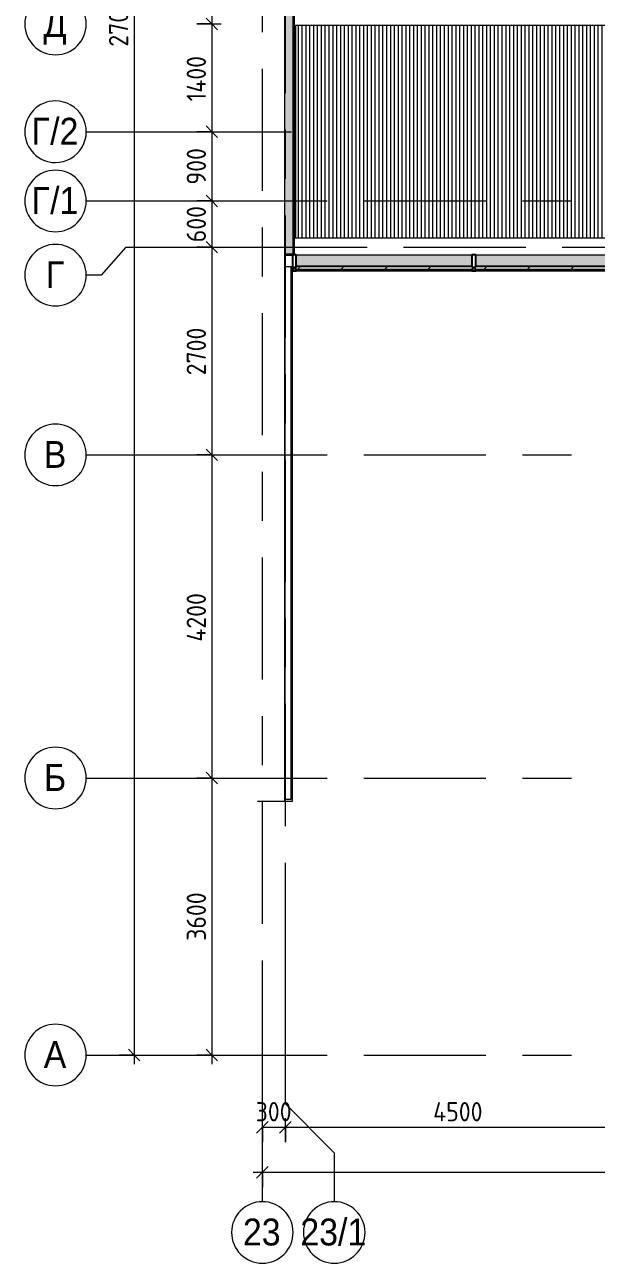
# Model space of a CAD drawing. Header units: millimetres. Extents: x 81469 to 281789, y -8553 to 29000.
# Drawn here: x 81469 to 88903, y -2706 to 13390 of the extents above; entities that cross this region are included whole.
import ezdxf

# ---------------------------------------------------------------- set-up
doc = ezdxf.new("R2010")
doc.units = ezdxf.units.MM
doc.linetypes.add('Осевая', pattern=[3175, 635, -476.25, 1587.5, -476.25])
for name, color, linetype, lineweight in [('A-ANNO-DIMS', 7, 'Continuous', 9), ('A-ANNO-DIMS-100', 7, 'Continuous', 9), ('A-CLNG', 7, 'Continuous', 9), ('A-CLNG-PATT', 7, 'Continuous', 9), ('A-DETL-GENF', 7, 'Continuous', 9), ('A-GLAZ-CURT', 7, 'Continuous', 9), ('A-GLAZ-CURT-1', 7, 'Continuous', 25), ('A-GLAZ-CWMG', 7, 'Continuous', 9), ('A-GLAZ-CWMG-1', 7, 'Continuous', 25), ('A-WALL', 7, 'Continuous', 9), ('I-WALL', 7, 'Continuous', 9), ('Оси', 7, 'Continuous', 9), ('Оси-1', 7, 'Continuous', 20), ('Оси-2', 7, 'Осевая', 9)]:
    doc.layers.add(name, color=color, linetype=linetype, lineweight=lineweight)
for name, color, linetype, lineweight, true_color in [('A-WALL-1', 7, 'Continuous', 13, 0x3c3c3c), ('A-WALL-3', 7, 'Continuous', 35, 0x3c3c3c), ('A-WALL-FNSH-1', 7, 'Continuous', 9, 0x3c3c3c)]:
    doc.layers.add(name, color=color, linetype=linetype, lineweight=lineweight, true_color=true_color)
doc.styles.add('Arial', font='arial.ttf', dxfattribs={"width": 0.9, "height": 350})
doc.styles.add('ISOCPEUR', font='isocpeur.ttf', dxfattribs={"width": 0.9, "height": 250})
doc.dimstyles.new('ISO-2_5_0_9К_БОЛЬШОЙ', dxfattribs={"dimscale": 304.8, "dimtxt": 248.995294, "dimasz": 0.492126, "dimexe": 0.393701, "dimexo": 0.984252, "dimgap": 0, "dimtad": 1, "dimdec": 0, "dimrnd": 10, "dimzin": 0, "dimdsep": 46, "dimtxsty": 'ISOCPEUR', "dimblk1": 'OBLIQUE', "dimblk2": 'OBLIQUE', "dimsah": 1, "dimcen": 0.09, "dimdle": 0.393701, "dimazin": 0, "dimtfac": 1, "dimtdec": 4, "dimtix": 1, "dimtmove": 0, "dimatfit": 3, "dimfxl": 1, "dimtvp": 1, "dimtolj": 1, "dimtzin": 0, "dimarcsym": 2})

# ---------------------------------------------------------------- blocks, each defined once
blk = doc.blocks.new('Прямоугольный импост - Импост структурный с накладкой - 190мм-33184351-План потолков с обозначением видов отделки и геометрии 3 этажа в осях 23-33')
at = {"layer": 'A-GLAZ-CWMG-1'}
for p, q in [((0, 17), (-50, 17)), ((-50, 17), (-50, 0)), ((-50, 0), (-40, 0)), ((-40, 0), (-40, -40)), ((-10, -40), (-10, 0)), ((-10, 0), (0, 0)), ((0, 0), (0, 17)), ((-40, -40), (-50, -40)), ((-50, -40), (-50, -190)), ((0, -40), (-10, -40)), ((0, -190), (0, -40)), ((-50, -190), (0, -190))]:
    blk.add_line(p, q, dxfattribs=at)
blk = doc.blocks.new('Системная панель - Стекло - 40мм-33184354-План потолков с обозначением видов отделки и геометрии 3 этажа в осях 23-33')
at = {"layer": 'A-GLAZ-CURT'}
h = blk.add_hatch(dxfattribs=at)
h.set_pattern_fill('FP_14', color=256, style=0, pattern_type=2)
h.set_pattern_definition([(45, (-86242.5, -10110), (-282.8427, 282.8427), [200, -600]), (45, (-86442.5, -10210), (-282.8427, 282.8427), [600, -200]), (45, (-86042.5, -10310), (-282.8427, 282.8427), [200, -600])])
h.paths.add_polyline_path([(1153, 0), (1153, 40), (-1153, 40), (-1153, 0), (-209, 0)])
at = {"layer": 'A-GLAZ-CURT-1'}
for p, q in [((1153, 40), (-1153, 40)), ((-1153, 40), (-1153, 0)), ((-1153, 0), (1153, 0)), ((1153, 0), (1153, 40))]:
    blk.add_line(p, q, dxfattribs=at)
blk = doc.blocks.new('Системная панель - Стекло - 40мм-33184355-План потолков с обозначением видов отделки и геометрии 3 этажа в осях 23-33')
at = {"layer": 'A-GLAZ-CURT'}
h = blk.add_hatch(dxfattribs=at)
h.set_pattern_fill('FP_15', color=256, style=0, pattern_type=2)
h.set_pattern_definition([(45, (-88344.25, -10110), (-282.8427, 282.8427), [200, -600]), (45, (-88544.25, -10210), (-282.8427, 282.8427), [600, -200]), (45, (-88144.25, -10310), (-282.8427, 282.8427), [200, -600])])
h.paths.add_polyline_path([(919, 0), (919, 40), (-919, 40), (-919, 0), (559, 0)])
at = {"layer": 'A-GLAZ-CURT-1'}
for p, q in [((919, 40), (-919, 40)), ((-919, 40), (-919, 0)), ((-919, 0), (919, 0)), ((919, 0), (919, 40))]:
    blk.add_line(p, q, dxfattribs=at)
blk = doc.blocks.new('Прямоугольный импост - Импост структурный с накладкой - 190мм-33184350-План потолков с обозначением видов отделки и геометрии 3 этажа в осях 23-33')
at = {"layer": 'A-GLAZ-CWMG-1'}
for p, q in [((-25, 0), (-25, 17)), ((-25, 17), (25, 17)), ((-15, 0), (-25, 0)), ((-15, -40), (-15, 0)), ((25, 0), (15, 0)), ((15, 0), (15, -40)), ((25, 17), (25, 0)), ((-25, -190), (-25, -40)), ((-25, -40), (-15, -40)), ((15, -40), (25, -40)), ((25, -40), (25, -190)), ((25, -190), (-25, -190))]:
    blk.add_line(p, q, dxfattribs=at)
blk = doc.blocks.new('Прямоугольный импост - Импост структурный с накладкой - 190мм-23186050-План потолков с обозначением видов отделки и геометрии 3 этажа в осях 23-33')
at = {"layer": 'A-GLAZ-CWMG'}
for points in [[(87285, 10250), (87285, 10400), (85000, 10400), (85000, 10250), (85934, 10250)], [(87285, 10193), (87285, 10210), (85000, 10210), (85000, 10193), (85934, 10193)]]:
    blk.add_hatch(color=256, dxfattribs=at).paths.add_polyline_path(points)
for p, q in [((85000, 10400), (87285, 10400)), ((85000, 10193), (87285, 10193))]:
    blk.add_line(p, q, dxfattribs=at)
blk = doc.blocks.new('Прямоугольный импост - Импост структурный с накладкой - 190мм-23186051-План потолков с обозначением видов отделки и геометрии 3 этажа в осях 23-33')
at = {"layer": 'A-GLAZ-CWMG'}
for points in [[(88000, 10250), (88000, 10400), (87335, 10400), (87335, 10250), (87369, 10250)], [(88000, 10193), (88000, 10210), (87335, 10210), (87335, 10193), (87369, 10193)]]:
    blk.add_hatch(color=256, dxfattribs=at).paths.add_polyline_path(points)
for p, q in [((87335, 10400), (88000, 10400)), ((87335, 10193), (88000, 10193))]:
    blk.add_line(p, q, dxfattribs=at)
blk = doc.blocks.new('Прямоугольный импост - Импост структурный с накладкой - 190мм-23186052-План потолков с обозначением видов отделки и геометрии 3 этажа в осях 23-33')
at = {"layer": 'A-GLAZ-CWMG'}
for points in [[(88804, 10250), (89154, 10250), (89154, 10400), (88000, 10400), (88000, 10250)], [(88804, 10193), (89154, 10193), (89154, 10210), (88000, 10210), (88000, 10193)]]:
    blk.add_hatch(color=256, dxfattribs=at).paths.add_polyline_path(points)
for p, q in [((88000, 10400), (89154, 10400)), ((88000, 10193), (89154, 10193))]:
    blk.add_line(p, q, dxfattribs=at)
blk = doc.blocks.new('DET_L_Линия разрыва - М100-30654842-План потолков с обозначением видов отделки и геометрии 3 этажа в осях 23-33')
at = {"layer": 'A-DETL-GENF'}
blk.add_line((24080, 0), (12340, 0), dxfattribs=at)
blk = doc.blocks.new('Ось сетки - D8-29747960-План потолков с обозначением видов отделки и геометрии 3 этажа в осях 23-33')
at = {"layer": 'Оси-1'}
for start, end in [(360, 180), (180, 360)]:
    blk.add_arc((0, 0), 4, start, end, dxfattribs=at)
blk = doc.blocks.new('DIMBLOCK6-План потолков с обозначением видов отделки и геометрии 3 этажа в осях 23-33')
at = {"layer": 'A-ANNO-DIMS-100'}
for p, q in [((83709, 15000), (84023, 15000)), ((83903, 15000), (83709, 15000)), ((83903, 15000), (83903, 13400)), ((83709, 13400), (84023, 13400)), ((83903, 13400), (83709, 13400))]:
    blk.add_line(p, q, dxfattribs=at)
at = {"layer": 'A-ANNO-DIMS-100', "lineweight": 20}
for p, q in [((83903, 15000), (83828, 15075)), ((83903, 15000), (83978, 14925)), ((83903, 13400), (83828, 13475)), ((83903, 13400), (83978, 13325))]:
    blk.add_line(p, q, dxfattribs=at)
at = {"layer": 'A-ANNO-DIMS-100', "color": 0, "insert": (83576, 13906), "char_height": 250, "width": 706.76, "attachment_point": 1, "rotation": 90, "line_spacing_factor": 1.149209, "style": 'ISOCPEUR'}
blk.add_mtext('1600', dxfattribs=at)
blk = doc.blocks.new('_Oblique')
at = {"color": 0, "linetype": 'ByBlock', "lineweight": -2}
blk.add_line((-0.5, -0.5), (0.5, 0.5), dxfattribs=at)
blk = doc.blocks.new('DIMBLOCK7-План потолков с обозначением видов отделки и геометрии 3 этажа в осях 23-33')
at = {"layer": 'A-ANNO-DIMS-100'}
for p, q in [((83709, 13400), (84023, 13400)), ((83903, 13400), (83709, 13400)), ((83903, 13400), (83903, 12000)), ((83709, 12000), (84023, 12000)), ((83903, 12000), (83709, 12000))]:
    blk.add_line(p, q, dxfattribs=at)
at = {"layer": 'A-ANNO-DIMS-100', "lineweight": 20}
for p, q in [((83903, 13400), (83828, 13475)), ((83903, 13400), (83978, 13325)), ((83903, 12000), (83828, 12075)), ((83903, 12000), (83978, 11925))]:
    blk.add_line(p, q, dxfattribs=at)
at = {"layer": 'A-ANNO-DIMS-100', "color": 0, "insert": (83576, 12394), "char_height": 250, "width": 735.49, "attachment_point": 1, "rotation": 90, "line_spacing_factor": 1.149209, "style": 'ISOCPEUR'}
blk.add_mtext('1400', dxfattribs=at)
blk = doc.blocks.new('DIMBLOCK8-План потолков с обозначением видов отделки и геометрии 3 этажа в осях 23-33')
at = {"layer": 'A-ANNO-DIMS-100', "lineweight": 20}
for p, q in [((83903, 12000), (83828, 12075)), ((83903, 12000), (83978, 11925)), ((83903, 11100), (83828, 11175)), ((83903, 11100), (83978, 11025))]:
    blk.add_line(p, q, dxfattribs=at)
at = {"layer": 'A-ANNO-DIMS-100'}
for p, q in [((83709, 12000), (84023, 12000)), ((83903, 12000), (83709, 12000)), ((83903, 12000), (83903, 11100)), ((83709, 11100), (84023, 11100)), ((83903, 11100), (83709, 11100))]:
    blk.add_line(p, q, dxfattribs=at)
at = {"layer": 'A-ANNO-DIMS-100', "color": 0, "insert": (83576, 11313), "char_height": 250, "width": 568.86, "attachment_point": 1, "rotation": 90, "line_spacing_factor": 1.149209, "style": 'ISOCPEUR'}
blk.add_mtext('900', dxfattribs=at)
blk = doc.blocks.new('DIMBLOCK9-План потолков с обозначением видов отделки и геометрии 3 этажа в осях 23-33')
at = {"layer": 'A-ANNO-DIMS-100', "lineweight": 20}
for p, q in [((83903, 11100), (83828, 11175)), ((83903, 11100), (83978, 11025)), ((83903, 10500), (83828, 10575)), ((83903, 10500), (83978, 10425))]:
    blk.add_line(p, q, dxfattribs=at)
at = {"layer": 'A-ANNO-DIMS-100'}
for p, q in [((83709, 11100), (84023, 11100)), ((83903, 11100), (83709, 11100)), ((83903, 11100), (83903, 10500)), ((83709, 10500), (84023, 10500)), ((83903, 10500), (83709, 10500))]:
    blk.add_line(p, q, dxfattribs=at)
at = {"layer": 'A-ANNO-DIMS-100', "color": 0, "insert": (83576, 10563), "char_height": 250, "width": 568.86, "attachment_point": 1, "rotation": 90, "line_spacing_factor": 1.149209, "style": 'ISOCPEUR'}
blk.add_mtext('600', dxfattribs=at)
blk = doc.blocks.new('DIMBLOCK10-План потолков с обозначением видов отделки и геометрии 3 этажа в осях 23-33')
at = {"layer": 'A-ANNO-DIMS-100'}
for p, q in [((83709, 10500), (84023, 10500)), ((83903, 10500), (83709, 10500)), ((83903, 10500), (83903, 7800)), ((83709, 7800), (84023, 7800)), ((83903, 7800), (83709, 7800))]:
    blk.add_line(p, q, dxfattribs=at)
at = {"layer": 'A-ANNO-DIMS-100', "lineweight": 20}
for p, q in [((83903, 10500), (83828, 10575)), ((83903, 10500), (83978, 10425)), ((83903, 7800), (83828, 7875)), ((83903, 7800), (83978, 7725))]:
    blk.add_line(p, q, dxfattribs=at)
at = {"layer": 'A-ANNO-DIMS-100', "color": 0, "insert": (83576, 8834), "char_height": 250, "width": 758.48, "attachment_point": 1, "rotation": 90, "line_spacing_factor": 1.149209, "style": 'ISOCPEUR'}
blk.add_mtext('2700', dxfattribs=at)
blk = doc.blocks.new('DIMBLOCK11-План потолков с обозначением видов отделки и геометрии 3 этажа в осях 23-33')
at = {"layer": 'A-ANNO-DIMS-100'}
for p, q in [((83709, 7800), (84023, 7800)), ((83903, 7800), (83709, 7800)), ((83903, 7800), (83903, 3600)), ((83709, 3600), (84023, 3600)), ((83903, 3600), (83709, 3600))]:
    blk.add_line(p, q, dxfattribs=at)
at = {"layer": 'A-ANNO-DIMS-100', "lineweight": 20}
for p, q in [((83903, 7800), (83828, 7875)), ((83903, 7800), (83978, 7725)), ((83903, 3600), (83828, 3675)), ((83903, 3600), (83978, 3525))]:
    blk.add_line(p, q, dxfattribs=at)
at = {"layer": 'A-ANNO-DIMS-100', "color": 0, "insert": (83576, 5372), "char_height": 250, "width": 787.21, "attachment_point": 1, "rotation": 90, "line_spacing_factor": 1.149209, "style": 'ISOCPEUR'}
blk.add_mtext('4200', dxfattribs=at)
blk = doc.blocks.new('DIMBLOCK12-План потолков с обозначением видов отделки и геометрии 3 этажа в осях 23-33')
at = {"layer": 'A-ANNO-DIMS-100'}
for p, q in [((83709, 3600), (84023, 3600)), ((83903, 3600), (83709, 3600)), ((83903, 3600), (83903, -120)), ((83709, 0), (84023, 0)), ((83903, 0), (83709, 0))]:
    blk.add_line(p, q, dxfattribs=at)
at = {"layer": 'A-ANNO-DIMS-100', "lineweight": 20}
for p, q in [((83903, 3600), (83828, 3675)), ((83903, 3600), (83978, 3525)), ((83903, 0), (83828, 75)), ((83903, 0), (83978, -75))]:
    blk.add_line(p, q, dxfattribs=at)
at = {"layer": 'A-ANNO-DIMS-100', "color": 0, "insert": (83576, 1484), "char_height": 250, "width": 758.48, "attachment_point": 1, "rotation": 90, "line_spacing_factor": 1.149209, "style": 'ISOCPEUR'}
blk.add_mtext('3600', dxfattribs=at)
blk = doc.blocks.new('DIMBLOCK13-План потолков с обозначением видов отделки и геометрии 3 этажа в осях 23-33')
at = {"layer": 'A-ANNO-DIMS-100', "lineweight": 20}
for p, q in [((82892, 27000), (82817, 27075)), ((82892, 27000), (82967, 26925)), ((82892, 0), (82817, 75)), ((82892, 0), (82967, -75))]:
    blk.add_line(p, q, dxfattribs=at)
at = {"layer": 'A-ANNO-DIMS-100'}
for p, q in [((82892, 27120), (82892, -120)), ((82698, 27000), (83012, 27000)), ((82892, 27000), (82698, 27000)), ((82698, 0), (83012, 0)), ((82892, 0), (82698, 0))]:
    blk.add_line(p, q, dxfattribs=at)
at = {"layer": 'A-ANNO-DIMS-100', "color": 0, "insert": (82565, 13105), "char_height": 250, "width": 948.1, "attachment_point": 1, "rotation": 90, "line_spacing_factor": 1.149209, "style": 'ISOCPEUR'}
blk.add_mtext('27000', dxfattribs=at)
blk = doc.blocks.new('DIMBLOCK14-План потолков с обозначением видов отделки и геометрии 3 этажа в осях 23-33')
at = {"layer": 'A-ANNO-DIMS-100', "lineweight": 20}
for p, q in [((84560, -939), (84485, -1014)), ((84560, -939), (84635, -864)), ((84860, -939), (84785, -1014)), ((84860, -939), (84935, -864))]:
    blk.add_line(p, q, dxfattribs=at)
at = {"layer": 'A-ANNO-DIMS-100'}
for p, q in [((84560, -1133), (84560, -819)), ((84560, -939), (84860, -939)), ((84560, -939), (84560, -1133)), ((84860, -1133), (84860, -819)), ((84860, -939), (84860, -1133))]:
    blk.add_line(p, q, dxfattribs=at)
at = {"layer": 'A-ANNO-DIMS-100', "color": 0, "insert": (84473, -612), "char_height": 250, "width": 568.86, "attachment_point": 1, "line_spacing_factor": 1.149209, "style": 'ISOCPEUR'}
blk.add_mtext('300', dxfattribs=at)
blk = doc.blocks.new('DIMBLOCK15-План потолков с обозначением видов отделки и геометрии 3 этажа в осях 23-33')
at = {"layer": 'A-ANNO-DIMS-100', "lineweight": 20}
for p, q in [((84860, -939), (84785, -1014)), ((84860, -939), (84935, -864)), ((89360, -939), (89285, -1014)), ((89360, -939), (89435, -864))]:
    blk.add_line(p, q, dxfattribs=at)
at = {"layer": 'A-ANNO-DIMS-100'}
for p, q in [((84860, -1133), (84860, -819)), ((84860, -939), (89360, -939)), ((84860, -939), (84860, -1133)), ((89360, -1133), (89360, -819)), ((89360, -939), (89360, -1133))]:
    blk.add_line(p, q, dxfattribs=at)
at = {"layer": 'A-ANNO-DIMS-100', "color": 0, "insert": (86782, -612), "char_height": 250, "width": 787.21, "attachment_point": 1, "line_spacing_factor": 1.149209, "style": 'ISOCPEUR'}
blk.add_mtext('4500', dxfattribs=at)
blk = doc.blocks.new('DIMBLOCK26-План потолков с обозначением видов отделки и геометрии 3 этажа в осях 23-33')
at = {"layer": 'A-ANNO-DIMS-100'}
for p, q in [((84560, -1718), (84560, -1404)), ((125010, -1718), (125010, -1404)), ((84440, -1524), (125130, -1524)), ((84560, -1524), (84560, -1718)), ((125010, -1524), (125010, -1718))]:
    blk.add_line(p, q, dxfattribs=at)
at = {"layer": 'A-ANNO-DIMS-100', "lineweight": 20}
for p, q in [((84560, -1524), (84485, -1599)), ((84560, -1524), (84635, -1449)), ((125010, -1524), (124935, -1599)), ((125010, -1524), (125085, -1449))]:
    blk.add_line(p, q, dxfattribs=at)
at = {"layer": 'A-ANNO-DIMS-100', "color": 0, "insert": (104366, -1197), "char_height": 250, "width": 1005.56, "attachment_point": 1, "line_spacing_factor": 1.149209, "style": 'ISOCPEUR'}
blk.add_mtext('40450', dxfattribs=at)

msp = doc.modelspace()

# ---------------------------------------------------------------- hatches: boundary and pattern name
at = {"layer": 'A-CLNG-PATT'}
h = msp.add_hatch(dxfattribs=at)
h.set_pattern_fill('FP_28', color=256, style=0, pattern_type=2)
h.set_pattern_definition([(270, (97278.964, 18939.26), (50, 3e-15), [])])
h.paths.add_polyline_path([(97398, 10621), (97398, 11341), (98085.3, 11341), (98212.2, 11375.1), (98212.3, 11341), (98479, 11341), (98479, 11603.8), (98440.6, 11603.7), (98476.8, 11739), (98479, 11730.7), (98479, 13379), (84991, 13379), (84991, 10621), (95978.5, 10621)])
at = {"layer": 'I-WALL'}
h = msp.add_hatch(dxfattribs=at)
h.set_pattern_fill('FP_1', color=256, style=0, pattern_type=2)
h.set_pattern_definition([(45, (0, 0), (-57.02463, 57.02463), []), (45, (57.025, 0), (-57.02463, 57.02463), [100.806, -20.161, 3.353, -16.808])])
h.paths.add_polyline_path([(84970, 10400), (84970, 15400.6), (84750, 15290.6), (84750, 15091.2), (84850.7, 15040.9), (84850.7, 10400)])
h.paths.add_polyline_path([(84970, 15581.2), (84970, 17270), (84860, 17270), (84860, 19100), (84850.7, 19100), (84850.7, 15640.9), (84909.7, 15611.4)])

# ---------------------------------------------------------------- linework, layer by layer
at = {"layer": 'A-CLNG'}
for p, q in [((98479, 13379), (84991, 13379)), ((84991, 13379), (84991, 10621)), ((84991, 10621), (97398, 10621))]:
    msp.add_line(p, q, dxfattribs=at)
at = {"layer": 'A-WALL'}
msp.add_line((84851.6, 10242), (84851.6, 3400), dxfattribs=at)
at = {"layer": 'A-WALL-1'}
for p, q in [((84931.6, 10242), (84851.6, 10242)), ((84931.6, 10242), (84931.6, 3320)), ((84931.6, 3320), (84851.6, 3320))]:
    msp.add_line(p, q, dxfattribs=at)
at = {"layer": 'A-WALL-3'}
for q in [(84970, 15400.6), (84850.7, 10400)]:
    msp.add_line((84970, 10400), q, dxfattribs=at)
at = {"layer": 'A-WALL-FNSH-1'}
for p, q in [((84951.6, 10242), (84931.6, 10242)), ((84951.6, 3300), (84951.6, 10242)), ((84498.6, 3300), (84951.6, 3300))]:
    msp.add_line(p, q, dxfattribs=at)
at = {"layer": 'I-WALL'}
for p, q in [((84990, 13380), (84990, 10620)), ((98500, 13380), (84990, 13380)), ((84970, 10620), (84991, 10620))]:
    msp.add_line(p, q, dxfattribs=at)
at = {"layer": 'Оси'}
for p, q in [((82269.4, 12000), (83579.2, 12000)), ((83630, 12000), (84939.7, 12000)), ((82269.4, 11100), (84769.4, 11100)), ((82786, 10500), (82461.6, 10135.9)), ((82786, 10500), (85286, 10500)), ((82461.6, 10135.9), (82269.4, 10135.9)), ((82269.4, 7800), (84769.4, 7800)), ((82269.4, 3600), (84769.4, 3600)), ((84860, -636.3), (84860, 1863.7)), ((84560, -1906.3), (84560, 593.7)), ((82269.4, 0), (84769.4, 0)), ((84860, -636.3), (85495, -1271.3)), ((85495, -1271.3), (85495, -1906.3))]:
    msp.add_line(p, q, dxfattribs=at)
at = {"layer": 'Оси-2'}
for p, q in [((84560, 593.7), (84560, 19415.1)), ((84860, 1863.7), (84860, 19415.1)), ((83579.2, 12000), (83630, 12000)), ((84769.4, 11100), (122580, 11100)), ((85286, 10500), (122580, 10500)), ((84769.4, 7800), (122580, 7800)), ((84769.4, 3600), (122580, 3600)), ((84769.4, 0), (122580, 0))]:
    msp.add_line(p, q, dxfattribs=at)

# ---------------------------------------------------------------- block references
at = {"layer": 'A-DETL-GENF', "rotation": 270.0000000000003}
msp.add_blockref('DET_L_Линия разрыва - М100-30654842-План потолков с обозначением видов отделки и геометрии 3 этажа в осях 23-33', (84850.7, 27380.8), dxfattribs=at)
at = {"layer": 'A-GLAZ-CURT'}
for name, p in [('Системная панель - Стекло - 40мм-33184354-План потолков с обозначением видов отделки и геометрии 3 этажа в осях 23-33', (86142.5, 10210)), ('Системная панель - Стекло - 40мм-33184355-План потолков с обозначением видов отделки и геометрии 3 этажа в осях 23-33', (88244.3, 10210))]:
    msp.add_blockref(name, p, dxfattribs=at)
at = {"layer": 'A-GLAZ-CWMG', "rotation": 180}
msp.add_blockref('Прямоугольный импост - Импост структурный с накладкой - 190мм-33184351-План потолков с обозначением видов отделки и геометрии 3 этажа в осях 23-33', (84950, 10210), dxfattribs=at)
at = {"layer": 'A-GLAZ-CWMG'}
for name in ['Прямоугольный импост - Импост структурный с накладкой - 190мм-23186050-План потолков с обозначением видов отделки и геометрии 3 этажа в осях 23-33', 'Прямоугольный импост - Импост структурный с накладкой - 190мм-23186051-План потолков с обозначением видов отделки и геометрии 3 этажа в осях 23-33', 'Прямоугольный импост - Импост структурный с накладкой - 190мм-23186052-План потолков с обозначением видов отделки и геометрии 3 этажа в осях 23-33']:
    msp.add_blockref(name, (0, 0), dxfattribs=at)
at = {"layer": 'A-GLAZ-CWMG', "extrusion": (0, 0, -1), "rotation": 180}
msp.add_blockref('Прямоугольный импост - Импост структурный с накладкой - 190мм-33184350-План потолков с обозначением видов отделки и геометрии 3 этажа в осях 23-33', (-87310, 10210), dxfattribs=at)
at = {"layer": 'Оси-1', "xscale": 99.99999999999993, "yscale": 99.99999999999993, "zscale": 99.99999999999993}
for p, rotation in [((81869.4, 13400), 269.9999999999994), ((81869.4, 12000), 269.9999999999995), ((81869.4, 11100), 269.9999999999994), ((81869.4, 10135.9), 269.9999999999994), ((81869.4, 7800), 269.9999999999994), ((81869.4, 3600), 269.9999999999994), ((81869.4, 0), 269.9999999999994)]:
    msp.add_blockref('Ось сетки - D8-29747960-План потолков с обозначением видов отделки и геометрии 3 этажа в осях 23-33', p, dxfattribs=dict(at, rotation=rotation))
for p in [(84560, -2306.3), (85495, -2306.3)]:
    msp.add_blockref('Ось сетки - D8-29747960-План потолков с обозначением видов отделки и геометрии 3 этажа в осях 23-33', p, dxfattribs=at)

# ---------------------------------------------------------------- texts
at = {"layer": 'Оси', "char_height": 350, "attachment_point": 1, "style": 'Arial'}
for s, insert, width in [('\\fArial|b0|i0|c204|p34|;\\W.9;Д', (81713.9, 13581), 367.975), ('\\fArial|b0|i0|c204|p34|;\\W.9;Г', (81555.9, 12181), 295.823), ('/2', (81800, 12181), 454.557), ('\\fArial|b0|i0|c204|p34|;\\W.9;Г', (81555.9, 11281), 295.823), ('/1', (81800, 11281), 454.557), ('\\fArial|b0|i0|c204|p34|;\\W.9;Г', (81743.6, 10316.9), 295.823), ('\\fArial|b0|i0|c204|p34|;\\W.9;В', (81716.6, 7981), 360.759), ('\\fArial|b0|i0|c204|p34|;\\W.9;Б', (81719.7, 3781), 353.544), ('\\fArial|b0|i0|c204|p34|;\\W.9;А', (81716.6, 181), 360.759), ('23', (84307.4, -2125.6), 606.076), ('23/1', (85054.7, -2125.6), 1060.633)]:
    msp.add_mtext(s, dxfattribs=dict(at, insert=insert, width=width))

# ---------------------------------------------------------------- dimensions: what is measured, and where the dimension line sits
at = {"layer": 'A-ANNO-DIMS'}
for base, p1, p2, override, picture, middle in [((82891.9, 0), (82997.9, 27000), (82997.9, 0), {"dimpost": '<>', "dimfxl": 26999.999823}, 'DIMBLOCK13-План потолков с обозначением видов отделки и геометрии 3 этажа в осях 23-33', (82766.9, 13500)), ((83902.6, 13400), (84008.7, 15000), (84008.7, 13400), {"dimpost": '<>', "dimfxl": 1600}, 'DIMBLOCK6-План потолков с обозначением видов отделки и геометрии 3 этажа в осях 23-33', (83777.6, 14200)), ((83902.6, 12000), (84008.7, 13400), (84008.7, 12000), {"dimpost": '<>', "dimfxl": 1399.999995}, 'DIMBLOCK7-План потолков с обозначением видов отделки и геометрии 3 этажа в осях 23-33', (83777.6, 12700)), ((83902.6, 11100), (84008.7, 12000), (84008.7, 11100), {"dimpost": '<>', "dimfxl": 900}, 'DIMBLOCK8-План потолков с обозначением видов отделки и геометрии 3 этажа в осях 23-33', (83777.6, 11550)), ((83902.6, 10500), (84008.7, 11100), (84008.7, 10500), {"dimpost": '<>', "dimfxl": 600}, 'DIMBLOCK9-План потолков с обозначением видов отделки и геометрии 3 этажа в осях 23-33', (83777.6, 10800)), ((83902.6, 7800), (84008.7, 10500), (84008.7, 7800), {"dimpost": '<>', "dimfxl": 2700}, 'DIMBLOCK10-План потолков с обозначением видов отделки и геометрии 3 этажа в осях 23-33', (83777.6, 9150)), ((83902.6, 3600), (84008.7, 7800), (84008.7, 3600), {"dimpost": '<>', "dimfxl": 4200}, 'DIMBLOCK11-План потолков с обозначением видов отделки и геометрии 3 этажа в осях 23-33', (83777.6, 5700)), ((83902.6, 0), (84008.7, 3600), (84008.7, 0), {"dimpost": '<>', "dimfxl": 3600}, 'DIMBLOCK12-План потолков с обозначением видов отделки и геометрии 3 этажа в осях 23-33', (83777.6, 1800))]:
    dim = msp.add_linear_dim(base=base, p1=p1, p2=p2, angle=90, dimstyle='ISO-2_5_0_9К_БОЛЬШОЙ', override=override, dxfattribs=at)
    dim.commit()
    dim.dimension.update_dxf_attribs({"geometry": picture, "text_midpoint": middle})
for base, p1, p2, override, picture, middle in [((84860, -938.6), (84560, -832.6), (84860, -832.6), {"dimpost": '<>', "dimfxl": 300}, 'DIMBLOCK14-План потолков с обозначением видов отделки и геометрии 3 этажа в осях 23-33', (84710, -813.6)), ((89360, -938.6), (84860, -832.6), (89360, -832.6), {"dimpost": '<>', "dimfxl": 4500}, 'DIMBLOCK15-План потолков с обозначением видов отделки и геометрии 3 этажа в осях 23-33', (87110, -813.6)), ((125010, -1524), (84560, -1417.9), (125010, -1417.9), {"dimpost": '<>', "dimfxl": 40450}, 'DIMBLOCK26-План потолков с обозначением видов отделки и геометрии 3 этажа в осях 23-33', (104785, -1399))]:
    dim = msp.add_linear_dim(base=base, p1=p1, p2=p2, dimstyle='ISO-2_5_0_9К_БОЛЬШОЙ', override=override, dxfattribs=at)
    dim.commit()
    dim.dimension.update_dxf_attribs({"geometry": picture, "text_midpoint": middle})

doc.saveas('drawing.dxf')
